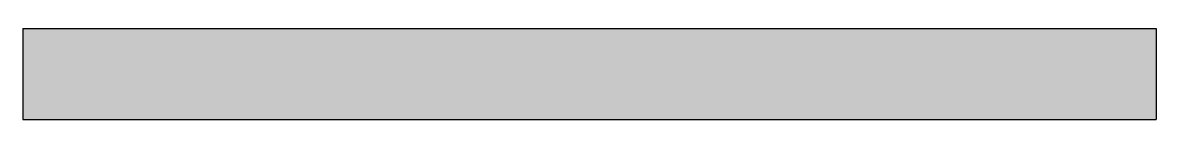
# Model space of a CAD drawing. Extents: x 749.7 to 754.7, y 572.04 to 572.44.
import ezdxf

# ---------------------------------------------------------------- set-up
doc = ezdxf.new("R2010")
doc.units = 0
doc.header["$LTSCALE"] = 10
doc.layers.get('0').update_dxf_attribs({"linetype": 'CONTINUOUS'})

msp = doc.modelspace()

# ---------------------------------------------------------------- linework, layer by layer
for p, q in [((749.7046, 572.437), (754.7046, 572.437)), ((749.7046, 572.437), (749.7046, 572.037)), ((754.7046, 572.437), (754.7046, 572.037)), ((749.7046, 572.037), (754.7046, 572.037))]:
    msp.add_line(p, q)
msp.add_solid([(749.7046, 572.037), (754.7046, 572.037), (749.7046, 572.437), (754.7046, 572.437)])

doc.saveas('drawing.dxf')
